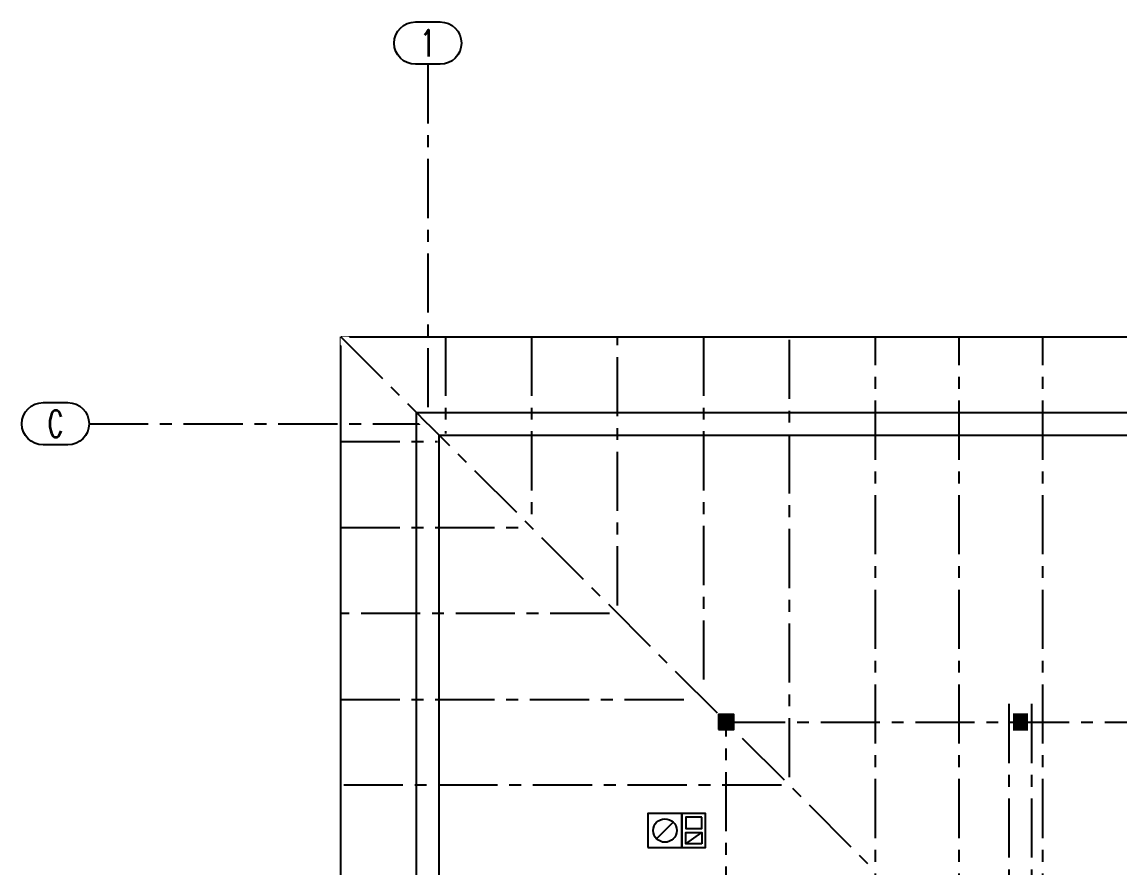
# Model space of a CAD drawing. Header units: millimetres. Extents: x -24587 to 37983, y -70862 to 338.
# Drawn here: x 17847 to 19006, y -61368 to -60475 of the extents above; entities that cross this region are included whole.
import ezdxf
from ezdxf.enums import TextEntityAlignment as Align

# ---------------------------------------------------------------- set-up
doc = ezdxf.new("R2010")
doc.units = ezdxf.units.MM
doc.header["$LTSCALE"] = 50
doc.set_wipeout_variables(frame=1)
doc.linetypes.add('CENTER', pattern=[2, 1.25, -0.25, 0.25, -0.25])
for name, color, linetype in [('A-URZADZENIA', 93, 'Continuous'), ('K-CIENKIE', 8, 'Continuous'), ('K-DREWNO', 33, 'Continuous'), ('K-DREWNO_OSIE', 8, 'CENTER'), ('K-OSIE', 9, 'CENTER'), ('K-TEXT 2.4mm', 71, 'Continuous'), ('K-TEXT 2.8mm', 101, 'Continuous'), ('K-WYMIARY', 1, 'Continuous')]:
    doc.layers.add(name, color=color, linetype=linetype)
doc.styles.add('text 2.8mm', font='romans.shx', dxfattribs={"width": 0.65})

# ---------------------------------------------------------------- blocks, each defined once
blk = doc.blocks.new('A$C650043E8-flat-1')
at = {"layer": 'A-URZADZENIA'}
for points in [[(-12.5, 18), (-12.5, -18), (12.5, -18), (12.5, 18)], [(8.5, 14), (-8.5, 14), (-8.5, 2), (8.5, 2)], [(8.5, -14), (-8.5, -14), (-8.5, -2), (8.5, -2)]]:
    blk.add_lwpolyline(points, close=True, dxfattribs=at)
blk = doc.blocks.new('A$C0BFB608B-flat-1')
at = {"layer": 'A-URZADZENIA'}
h = blk.add_hatch(dxfattribs=at)
h.set_pattern_fill('ACET-2D-ANSI31', color=256, scale=8, angle=180)
h.set_pattern_definition([(225, (-18526.026, 61329.855), (17.960512, -17.960512), [])])
h.paths.add_polyline_path([(-8.8, -8.8, 0.198912), (0, -12.4, 0.668179), (8.8, 8.8)])
blk.add_lwpolyline([(-18, -18), (18, -18), (18, 18), (-18, 18)], close=True, dxfattribs=at)
blk.add_lwpolyline([(-8.8, -8.8), (8.8, 8.8)], dxfattribs=at)
blk.add_circle((0, 0), 12.4, dxfattribs=at)
blk = doc.blocks.new('A$C76aa7286-flat-10')
at = {"layer": 'K-DREWNO'}
h = blk.add_hatch(dxfattribs=at)
h.set_pattern_fill('ACET-2D-ANGLE', color=256, scale=0.1)
h.set_pattern_definition([(1e-29, (-18901.7598, 61215.1885), (4e-17, 0.6985), [0.508, -0.1905]), (90, (-18901.7598, 61215.1885), (-0.6985, 9e-17), [0.508, -0.1905])])
h.paths.add_polyline_path([(8, 8), (-8, 8), (-8, -8), (8, -8)])
blk.add_lwpolyline([(-8, -8), (8, -8), (8, 8), (-8, 8)], close=True, dxfattribs=at)
blk = doc.blocks.new('A$C76aa7286-flat-12')
h = blk.add_hatch()
h.set_pattern_fill('ACET-2D-ANGLE', color=256, scale=0.1)
h.set_pattern_definition([(360, (-18590.6931, 61215.1885), (4e-17, 0.6985), [0.508, -0.1905]), (90, (-18590.6931, 61215.1885), (-0.6985, 9e-17), [0.508, -0.1905])])
h.paths.add_polyline_path([(8, 8), (-8, 8), (-8, -8), (8, -8)])
blk.add_lwpolyline([(-8, -8), (8, -8), (8, 8), (-8, 8)], close=True)
blk = doc.blocks.new('A$Cf7a2d33d-flat-1')
at = {"layer": 'K-OSIE'}
for points in [[(0, 380), (0, -1260.9)], [(-358, 0), (2628.1, 0)]]:
    blk.add_lwpolyline(points, dxfattribs=at)
at = {"layer": 'K-TEXT 2.4mm'}
for points in [[(-13.1, 380, -1), (-13.1, 424.8), (13.1, 424.8, -1), (13.1, 380)], [(-406.5, -22.4, -1), (-406.5, 22.4), (-380.3, 22.4, -1), (-380.3, -22.4)]]:
    blk.add_lwpolyline(points, format="xyb", close=True, dxfattribs=at)
at = {"layer": 'K-TEXT 2.8mm', "style": 'text 2.8mm', "width": 0.65}
for s, p in [('1', (0, 402.4)), ('C', (-393.4, 0))]:
    blk.add_text(s, height=28, dxfattribs=at).set_placement(p, align=Align.MIDDLE_CENTER)

msp = doc.modelspace()

# ---------------------------------------------------------------- linework, layer by layer
at = {"layer": 'A-URZADZENIA'}
msp.add_line((18548.026, -61343.855), (18565.026, -61331.855), dxfattribs=at)

# ---------------------------------------------------------------- block references
at = {"layer": 'K-WYMIARY'}
for name, p in [('A$C0BFB608B-flat-1', (18526.026, -61329.855)), ('A$C650043E8-flat-1', (18556.526, -61329.855))]:
    msp.add_blockref(name, p, dxfattribs=at)

# ---------------------------------------------------------------- wipeouts: each hides what was drawn before it
for points in [[(18290.193, -60807.855), (18298.193, -60807.855), (18298.193, -60914.203), (18290.193, -60906.203)], [(18389.026, -61005.037), (18389.026, -60807.855), (18381.026, -60807.855), (18381.026, -60997.037)], [(18479.86, -60807.855), (18471.86, -60807.855), (18471.86, -61087.87), (18479.86, -61095.87)], [(18570.693, -61186.703), (18562.693, -61178.703), (18562.693, -60807.855), (18570.693, -60807.855)], [(18653.526, -60807.855), (18661.526, -60807.855), (18661.526, -61277.537), (18653.526, -61269.537)], [(18744.36, -60807.855), (18752.36, -60807.855), (18752.36, -61368.37), (18744.36, -61360.37)], [(18840.931, -60807.855), (18832.931, -60807.855), (18832.931, -61372.855), (18840.931, -61372.855)], [(18929.503, -60807.855), (18921.503, -60807.855), (18921.503, -61372.855), (18929.503, -61372.855)]]:
    msp.add_wipeout(points).dxf.layer = 'K-DREWNO'

# ---------------------------------------------------------------- next in the draw order: wipeouts: each hides what was drawn before it
for points in [[(18744.36, -60807.855), (18752.36, -60807.855), (18752.36, -61368.37), (18744.36, -61360.37)], [(18183.36, -60914.689), (18183.36, -60922.689), (18289.708, -60922.689), (18281.708, -60914.689)], [(18380.541, -61013.522), (18183.36, -61013.522), (18183.36, -61005.522), (18372.541, -61005.522)], [(18183.36, -61104.355), (18183.36, -61096.355), (18463.375, -61096.355), (18471.375, -61104.355)], [(18562.208, -61195.189), (18554.208, -61187.189), (18183.36, -61187.189), (18183.36, -61195.189)], [(18183.36, -61278.022), (18183.36, -61286.022), (18653.041, -61286.022), (18645.041, -61278.022)]]:
    msp.add_wipeout(points).dxf.layer = 'K-DREWNO'

# ---------------------------------------------------------------- next in the draw order: wipeouts: each hides what was drawn before it
msp.add_wipeout([(18744.36, -60807.855), (18752.36, -60807.855), (18752.36, -61368.37), (18744.36, -61360.37)]).dxf.layer = 'K-DREWNO'

# ---------------------------------------------------------------- next in the draw order: wipeouts: each hides what was drawn before it
msp.add_wipeout([(18744.36, -60807.855), (18752.36, -60807.855), (18752.36, -61368.37), (18744.36, -61360.37)]).dxf.layer = 'K-DREWNO'

# ---------------------------------------------------------------- next in the draw order: wipeouts: each hides what was drawn before it
msp.add_wipeout([(18744.36, -60807.855), (18752.36, -60807.855), (18752.36, -61368.37), (18744.36, -61360.37)]).dxf.layer = 'K-DREWNO'

# ---------------------------------------------------------------- next in the draw order: wipeouts: each hides what was drawn before it
msp.add_wipeout([(18744.36, -60807.855), (18752.36, -60807.855), (18752.36, -61368.37), (18744.36, -61360.37)]).dxf.layer = 'K-DREWNO'

# ---------------------------------------------------------------- next in the draw order: wipeouts: each hides what was drawn before it
msp.add_wipeout([(18744.36, -60807.855), (18752.36, -60807.855), (18752.36, -61368.37), (18744.36, -61360.37)]).dxf.layer = 'K-DREWNO'

# ---------------------------------------------------------------- next in the draw order: wipeouts: each hides what was drawn before it
msp.add_wipeout([(18744.36, -60807.855), (18752.36, -60807.855), (18752.36, -61368.37), (18744.36, -61360.37)]).dxf.layer = 'K-DREWNO'

# ---------------------------------------------------------------- next in the draw order: wipeouts: each hides what was drawn before it
msp.add_wipeout([(18744.36, -60807.855), (18752.36, -60807.855), (18752.36, -61368.37), (18744.36, -61360.37)]).dxf.layer = 'K-DREWNO'

# ---------------------------------------------------------------- next in the draw order: wipeouts: each hides what was drawn before it
msp.add_wipeout([(18744.36, -60807.855), (18752.36, -60807.855), (18752.36, -61368.37), (18744.36, -61360.37)]).dxf.layer = 'K-DREWNO'

# ---------------------------------------------------------------- next in the draw order: wipeouts: each hides what was drawn before it
msp.add_wipeout([(18744.36, -60807.855), (18752.36, -60807.855), (18752.36, -61368.37), (18744.36, -61360.37)]).dxf.layer = 'K-DREWNO'

# ---------------------------------------------------------------- next in the draw order: wipeouts: each hides what was drawn before it
msp.add_wipeout([(18744.36, -60807.855), (18752.36, -60807.855), (18752.36, -61368.37), (18744.36, -61360.37)]).dxf.layer = 'K-DREWNO'

# ---------------------------------------------------------------- next in the draw order: wipeouts: each hides what was drawn before it
msp.add_wipeout([(18744.36, -60807.855), (18752.36, -60807.855), (18752.36, -61368.37), (18744.36, -61360.37)]).dxf.layer = 'K-DREWNO'

# ---------------------------------------------------------------- next in the draw order: wipeouts: each hides what was drawn before it
msp.add_wipeout([(18744.36, -60807.855), (18752.36, -60807.855), (18752.36, -61368.37), (18744.36, -61360.37)]).dxf.layer = 'K-DREWNO'

# ---------------------------------------------------------------- next in the draw order: wipeouts: each hides what was drawn before it
msp.add_wipeout([(18744.36, -60807.855), (18752.36, -60807.855), (18752.36, -61368.37), (18744.36, -61360.37)]).dxf.layer = 'K-DREWNO'

# ---------------------------------------------------------------- next in the draw order: wipeouts: each hides what was drawn before it
msp.add_wipeout([(18744.36, -60807.855), (18752.36, -60807.855), (18752.36, -61368.37), (18744.36, -61360.37)]).dxf.layer = 'K-DREWNO'

# ---------------------------------------------------------------- next in the draw order: wipeouts: each hides what was drawn before it
msp.add_wipeout([(18744.36, -60807.855), (18752.36, -60807.855), (18752.36, -61368.37), (18744.36, -61360.37)]).dxf.layer = 'K-DREWNO'

# ---------------------------------------------------------------- next in the draw order: wipeouts: each hides what was drawn before it
msp.add_wipeout([(18744.36, -60807.855), (18752.36, -60807.855), (18752.36, -61368.37), (18744.36, -61360.37)]).dxf.layer = 'K-DREWNO'

# ---------------------------------------------------------------- next in the draw order: wipeouts: each hides what was drawn before it
msp.add_wipeout([(18744.36, -60807.855), (18752.36, -60807.855), (18752.36, -61368.37), (18744.36, -61360.37)]).dxf.layer = 'K-DREWNO'

# ---------------------------------------------------------------- next in the draw order: wipeouts: each hides what was drawn before it
msp.add_wipeout([(18744.36, -60807.855), (18752.36, -60807.855), (18752.36, -61368.37), (18744.36, -61360.37)]).dxf.layer = 'K-DREWNO'

# ---------------------------------------------------------------- next in the draw order: wipeouts: each hides what was drawn before it
msp.add_wipeout([(18744.36, -60807.855), (18752.36, -60807.855), (18752.36, -61368.37), (18744.36, -61360.37)]).dxf.layer = 'K-DREWNO'

# ---------------------------------------------------------------- next in the draw order: wipeouts: each hides what was drawn before it
msp.add_wipeout([(18744.36, -60807.855), (18752.36, -60807.855), (18752.36, -61368.37), (18744.36, -61360.37)]).dxf.layer = 'K-DREWNO'

# ---------------------------------------------------------------- next in the draw order: wipeouts: each hides what was drawn before it
msp.add_wipeout([(18744.36, -60807.855), (18752.36, -60807.855), (18752.36, -61368.37), (18744.36, -61360.37)]).dxf.layer = 'K-DREWNO'

# ---------------------------------------------------------------- next in the draw order: wipeouts: each hides what was drawn before it
msp.add_wipeout([(18744.36, -60807.855), (18752.36, -60807.855), (18752.36, -61368.37), (18744.36, -61360.37)]).dxf.layer = 'K-DREWNO'

# ---------------------------------------------------------------- next in the draw order: wipeouts: each hides what was drawn before it
msp.add_wipeout([(18744.36, -60807.855), (18752.36, -60807.855), (18752.36, -61368.37), (18744.36, -61360.37)]).dxf.layer = 'K-DREWNO'

# ---------------------------------------------------------------- next in the draw order: wipeouts: each hides what was drawn before it
msp.add_wipeout([(18744.36, -60807.855), (18752.36, -60807.855), (18752.36, -61368.37), (18744.36, -61360.37)]).dxf.layer = 'K-DREWNO'

# ---------------------------------------------------------------- next in the draw order: wipeouts: each hides what was drawn before it
msp.add_wipeout([(18744.36, -60807.855), (18752.36, -60807.855), (18752.36, -61368.37), (18744.36, -61360.37)]).dxf.layer = 'K-DREWNO'

# ---------------------------------------------------------------- next in the draw order: wipeouts: each hides what was drawn before it
msp.add_wipeout([(18744.36, -60807.855), (18752.36, -60807.855), (18752.36, -61368.37), (18744.36, -61360.37)]).dxf.layer = 'K-DREWNO'

# ---------------------------------------------------------------- next in the draw order: wipeouts: each hides what was drawn before it
msp.add_wipeout([(18744.36, -60807.855), (18752.36, -60807.855), (18752.36, -61368.37), (18744.36, -61360.37)]).dxf.layer = 'K-DREWNO'

# ---------------------------------------------------------------- next in the draw order: wipeouts: each hides what was drawn before it
msp.add_wipeout([(18744.36, -60807.855), (18752.36, -60807.855), (18752.36, -61368.37), (18744.36, -61360.37)]).dxf.layer = 'K-DREWNO'

# ---------------------------------------------------------------- next in the draw order: wipeouts: each hides what was drawn before it
msp.add_wipeout([(18744.36, -60807.855), (18752.36, -60807.855), (18752.36, -61368.37), (18744.36, -61360.37)]).dxf.layer = 'K-DREWNO'

# ---------------------------------------------------------------- next in the draw order: wipeouts: each hides what was drawn before it
msp.add_wipeout([(18744.36, -60807.855), (18752.36, -60807.855), (18752.36, -61368.37), (18744.36, -61360.37)]).dxf.layer = 'K-DREWNO'

# ---------------------------------------------------------------- next in the draw order: wipeouts: each hides what was drawn before it
msp.add_wipeout([(18744.36, -60807.855), (18752.36, -60807.855), (18752.36, -61368.37), (18744.36, -61360.37)]).dxf.layer = 'K-DREWNO'

# ---------------------------------------------------------------- next in the draw order: wipeouts: each hides what was drawn before it
msp.add_wipeout([(18744.36, -60807.855), (18752.36, -60807.855), (18752.36, -61368.37), (18744.36, -61360.37)]).dxf.layer = 'K-DREWNO'

# ---------------------------------------------------------------- next in the draw order: wipeouts: each hides what was drawn before it
msp.add_wipeout([(18744.36, -60807.855), (18752.36, -60807.855), (18752.36, -61368.37), (18744.36, -61360.37)]).dxf.layer = 'K-DREWNO'

# ---------------------------------------------------------------- next in the draw order: wipeouts: each hides what was drawn before it
msp.add_wipeout([(18744.36, -60807.855), (18752.36, -60807.855), (18752.36, -61368.37), (18744.36, -61360.37)]).dxf.layer = 'K-DREWNO'

# ---------------------------------------------------------------- next in the draw order: wipeouts: each hides what was drawn before it
msp.add_wipeout([(18744.36, -60807.855), (18752.36, -60807.855), (18752.36, -61368.37), (18744.36, -61360.37)]).dxf.layer = 'K-DREWNO'

# ---------------------------------------------------------------- next in the draw order: wipeouts: each hides what was drawn before it
msp.add_wipeout([(18744.36, -60807.855), (18752.36, -60807.855), (18752.36, -61368.37), (18744.36, -61360.37)]).dxf.layer = 'K-DREWNO'

# ---------------------------------------------------------------- next in the draw order: wipeouts: each hides what was drawn before it
msp.add_wipeout([(18744.36, -60807.855), (18752.36, -60807.855), (18752.36, -61368.37), (18744.36, -61360.37)]).dxf.layer = 'K-DREWNO'

# ---------------------------------------------------------------- next in the draw order: wipeouts: each hides what was drawn before it
msp.add_wipeout([(18744.36, -60807.855), (18752.36, -60807.855), (18752.36, -61368.37), (18744.36, -61360.37)]).dxf.layer = 'K-DREWNO'

# ---------------------------------------------------------------- next in the draw order: wipeouts: each hides what was drawn before it
msp.add_wipeout([(18744.36, -60807.855), (18752.36, -60807.855), (18752.36, -61368.37), (18744.36, -61360.37)]).dxf.layer = 'K-DREWNO'

# ---------------------------------------------------------------- next in the draw order: wipeouts: each hides what was drawn before it
msp.add_wipeout([(18744.36, -60807.855), (18752.36, -60807.855), (18752.36, -61368.37), (18744.36, -61360.37)]).dxf.layer = 'K-DREWNO'

# ---------------------------------------------------------------- next in the draw order: wipeouts: each hides what was drawn before it
msp.add_wipeout([(18744.36, -60807.855), (18752.36, -60807.855), (18752.36, -61368.37), (18744.36, -61360.37)]).dxf.layer = 'K-DREWNO'

# ---------------------------------------------------------------- next in the draw order: wipeouts: each hides what was drawn before it
msp.add_wipeout([(18744.36, -60807.855), (18752.36, -60807.855), (18752.36, -61368.37), (18744.36, -61360.37)]).dxf.layer = 'K-DREWNO'

# ---------------------------------------------------------------- next in the draw order: wipeouts: each hides what was drawn before it
msp.add_wipeout([(18744.36, -60807.855), (18752.36, -60807.855), (18752.36, -61368.37), (18744.36, -61360.37)]).dxf.layer = 'K-DREWNO'

# ---------------------------------------------------------------- next in the draw order: wipeouts: each hides what was drawn before it
msp.add_wipeout([(18744.36, -60807.855), (18752.36, -60807.855), (18752.36, -61368.37), (18744.36, -61360.37)]).dxf.layer = 'K-DREWNO'

# ---------------------------------------------------------------- next in the draw order: wipeouts: each hides what was drawn before it
msp.add_wipeout([(18744.36, -60807.855), (18752.36, -60807.855), (18752.36, -61368.37), (18744.36, -61360.37)]).dxf.layer = 'K-DREWNO'

# ---------------------------------------------------------------- next in the draw order: wipeouts: each hides what was drawn before it
msp.add_wipeout([(18744.36, -60807.855), (18752.36, -60807.855), (18752.36, -61368.37), (18744.36, -61360.37)]).dxf.layer = 'K-DREWNO'

# ---------------------------------------------------------------- next in the draw order: wipeouts: each hides what was drawn before it
msp.add_wipeout([(18744.36, -60807.855), (18752.36, -60807.855), (18752.36, -61368.37), (18744.36, -61360.37)]).dxf.layer = 'K-DREWNO'

# ---------------------------------------------------------------- next in the draw order: wipeouts: each hides what was drawn before it
msp.add_wipeout([(18744.36, -60807.855), (18752.36, -60807.855), (18752.36, -61368.37), (18744.36, -61360.37)]).dxf.layer = 'K-DREWNO'

# ---------------------------------------------------------------- next in the draw order: wipeouts: each hides what was drawn before it
msp.add_wipeout([(18744.36, -60807.855), (18752.36, -60807.855), (18752.36, -61368.37), (18744.36, -61360.37)]).dxf.layer = 'K-DREWNO'

# ---------------------------------------------------------------- next in the draw order: wipeouts: each hides what was drawn before it
msp.add_wipeout([(18744.36, -60807.855), (18752.36, -60807.855), (18752.36, -61368.37), (18744.36, -61360.37)]).dxf.layer = 'K-DREWNO'

# ---------------------------------------------------------------- next in the draw order: wipeouts: each hides what was drawn before it
msp.add_wipeout([(18744.36, -60807.855), (18752.36, -60807.855), (18752.36, -61368.37), (18744.36, -61360.37)]).dxf.layer = 'K-DREWNO'

# ---------------------------------------------------------------- next in the draw order: wipeouts: each hides what was drawn before it
msp.add_wipeout([(18744.36, -60807.855), (18752.36, -60807.855), (18752.36, -61368.37), (18744.36, -61360.37)]).dxf.layer = 'K-DREWNO'

# ---------------------------------------------------------------- next in the draw order: wipeouts: each hides what was drawn before it
msp.add_wipeout([(18744.36, -60807.855), (18752.36, -60807.855), (18752.36, -61368.37), (18744.36, -61360.37)]).dxf.layer = 'K-DREWNO'

# ---------------------------------------------------------------- next in the draw order: wipeouts: each hides what was drawn before it
msp.add_wipeout([(18744.36, -60807.855), (18752.36, -60807.855), (18752.36, -61368.37), (18744.36, -61360.37)]).dxf.layer = 'K-DREWNO'

# ---------------------------------------------------------------- next in the draw order: wipeouts: each hides what was drawn before it
msp.add_wipeout([(18744.36, -60807.855), (18752.36, -60807.855), (18752.36, -61368.37), (18744.36, -61360.37)]).dxf.layer = 'K-DREWNO'

# ---------------------------------------------------------------- next in the draw order: wipeouts: each hides what was drawn before it
msp.add_wipeout([(18744.36, -60807.855), (18752.36, -60807.855), (18752.36, -61368.37), (18744.36, -61360.37)]).dxf.layer = 'K-DREWNO'

# ---------------------------------------------------------------- next in the draw order: wipeouts: each hides what was drawn before it
msp.add_wipeout([(18744.36, -60807.855), (18752.36, -60807.855), (18752.36, -61368.37), (18744.36, -61360.37)]).dxf.layer = 'K-DREWNO'

# ---------------------------------------------------------------- next in the draw order: wipeouts: each hides what was drawn before it
msp.add_wipeout([(18744.36, -60807.855), (18752.36, -60807.855), (18752.36, -61368.37), (18744.36, -61360.37)]).dxf.layer = 'K-DREWNO'

# ---------------------------------------------------------------- next in the draw order: wipeouts: each hides what was drawn before it
msp.add_wipeout([(18744.36, -60807.855), (18752.36, -60807.855), (18752.36, -61368.37), (18744.36, -61360.37)]).dxf.layer = 'K-DREWNO'

# ---------------------------------------------------------------- next in the draw order: wipeouts: each hides what was drawn before it
msp.add_wipeout([(18744.36, -60807.855), (18752.36, -60807.855), (18752.36, -61368.37), (18744.36, -61360.37)]).dxf.layer = 'K-DREWNO'

# ---------------------------------------------------------------- next in the draw order: wipeouts: each hides what was drawn before it
msp.add_wipeout([(18744.36, -60807.855), (18752.36, -60807.855), (18752.36, -61368.37), (18744.36, -61360.37)]).dxf.layer = 'K-DREWNO'

# ---------------------------------------------------------------- next in the draw order: wipeouts: each hides what was drawn before it
msp.add_wipeout([(18744.36, -60807.855), (18752.36, -60807.855), (18752.36, -61368.37), (18744.36, -61360.37)]).dxf.layer = 'K-DREWNO'

# ---------------------------------------------------------------- next in the draw order: wipeouts: each hides what was drawn before it
msp.add_wipeout([(18744.36, -60807.855), (18752.36, -60807.855), (18752.36, -61368.37), (18744.36, -61360.37)]).dxf.layer = 'K-DREWNO'

# ---------------------------------------------------------------- next in the draw order: wipeouts: each hides what was drawn before it
msp.add_wipeout([(18744.36, -60807.855), (18752.36, -60807.855), (18752.36, -61368.37), (18744.36, -61360.37)]).dxf.layer = 'K-DREWNO'

# ---------------------------------------------------------------- next in the draw order: wipeouts: each hides what was drawn before it
msp.add_wipeout([(18744.36, -60807.855), (18752.36, -60807.855), (18752.36, -61368.37), (18744.36, -61360.37)]).dxf.layer = 'K-DREWNO'

# ---------------------------------------------------------------- next in the draw order: wipeouts: each hides what was drawn before it
msp.add_wipeout([(18744.36, -60807.855), (18752.36, -60807.855), (18752.36, -61368.37), (18744.36, -61360.37)]).dxf.layer = 'K-DREWNO'

# ---------------------------------------------------------------- next in the draw order: wipeouts: each hides what was drawn before it
msp.add_wipeout([(18744.36, -60807.855), (18752.36, -60807.855), (18752.36, -61368.37), (18744.36, -61360.37)]).dxf.layer = 'K-DREWNO'

# ---------------------------------------------------------------- next in the draw order: wipeouts: each hides what was drawn before it
msp.add_wipeout([(18744.36, -60807.855), (18752.36, -60807.855), (18752.36, -61368.37), (18744.36, -61360.37)]).dxf.layer = 'K-DREWNO'

# ---------------------------------------------------------------- next in the draw order: wipeouts: each hides what was drawn before it
msp.add_wipeout([(18744.36, -60807.855), (18752.36, -60807.855), (18752.36, -61368.37), (18744.36, -61360.37)]).dxf.layer = 'K-DREWNO'

# ---------------------------------------------------------------- next in the draw order: wipeouts: each hides what was drawn before it
msp.add_wipeout([(18744.36, -60807.855), (18752.36, -60807.855), (18752.36, -61368.37), (18744.36, -61360.37)]).dxf.layer = 'K-DREWNO'

# ---------------------------------------------------------------- next in the draw order: wipeouts: each hides what was drawn before it
msp.add_wipeout([(18744.36, -60807.855), (18752.36, -60807.855), (18752.36, -61368.37), (18744.36, -61360.37)]).dxf.layer = 'K-DREWNO'

# ---------------------------------------------------------------- next in the draw order: wipeouts: each hides what was drawn before it
msp.add_wipeout([(18744.36, -60807.855), (18752.36, -60807.855), (18752.36, -61368.37), (18744.36, -61360.37)]).dxf.layer = 'K-DREWNO'

# ---------------------------------------------------------------- next in the draw order: wipeouts: each hides what was drawn before it
msp.add_wipeout([(18744.36, -60807.855), (18752.36, -60807.855), (18752.36, -61368.37), (18744.36, -61360.37)]).dxf.layer = 'K-DREWNO'

# ---------------------------------------------------------------- next in the draw order: wipeouts: each hides what was drawn before it
msp.add_wipeout([(18744.36, -60807.855), (18752.36, -60807.855), (18752.36, -61368.37), (18744.36, -61360.37)]).dxf.layer = 'K-DREWNO'

# ---------------------------------------------------------------- next in the draw order: wipeouts: each hides what was drawn before it
msp.add_wipeout([(18744.36, -60807.855), (18752.36, -60807.855), (18752.36, -61368.37), (18744.36, -61360.37)]).dxf.layer = 'K-DREWNO'

# ---------------------------------------------------------------- next in the draw order: wipeouts: each hides what was drawn before it
msp.add_wipeout([(18744.36, -60807.855), (18752.36, -60807.855), (18752.36, -61368.37), (18744.36, -61360.37)]).dxf.layer = 'K-DREWNO'

# ---------------------------------------------------------------- next in the draw order: wipeouts: each hides what was drawn before it
msp.add_wipeout([(18744.36, -60807.855), (18752.36, -60807.855), (18752.36, -61368.37), (18744.36, -61360.37)]).dxf.layer = 'K-DREWNO'

# ---------------------------------------------------------------- next in the draw order: wipeouts: each hides what was drawn before it
msp.add_wipeout([(18744.36, -60807.855), (18752.36, -60807.855), (18752.36, -61368.37), (18744.36, -61360.37)]).dxf.layer = 'K-DREWNO'

# ---------------------------------------------------------------- next in the draw order: wipeouts: each hides what was drawn before it
msp.add_wipeout([(18744.36, -60807.855), (18752.36, -60807.855), (18752.36, -61368.37), (18744.36, -61360.37)]).dxf.layer = 'K-DREWNO'

# ---------------------------------------------------------------- next in the draw order: wipeouts: each hides what was drawn before it
msp.add_wipeout([(18744.36, -60807.855), (18752.36, -60807.855), (18752.36, -61368.37), (18744.36, -61360.37)]).dxf.layer = 'K-DREWNO'

# ---------------------------------------------------------------- next in the draw order: wipeouts: each hides what was drawn before it
msp.add_wipeout([(18744.36, -60807.855), (18752.36, -60807.855), (18752.36, -61368.37), (18744.36, -61360.37)]).dxf.layer = 'K-DREWNO'

# ---------------------------------------------------------------- next in the draw order: wipeouts: each hides what was drawn before it
msp.add_wipeout([(18744.36, -60807.855), (18752.36, -60807.855), (18752.36, -61368.37), (18744.36, -61360.37)]).dxf.layer = 'K-DREWNO'

# ---------------------------------------------------------------- next in the draw order: wipeouts: each hides what was drawn before it
msp.add_wipeout([(18744.36, -60807.855), (18752.36, -60807.855), (18752.36, -61368.37), (18744.36, -61360.37)]).dxf.layer = 'K-DREWNO'

# ---------------------------------------------------------------- next in the draw order: wipeouts: each hides what was drawn before it
msp.add_wipeout([(18744.36, -60807.855), (18752.36, -60807.855), (18752.36, -61368.37), (18744.36, -61360.37)]).dxf.layer = 'K-DREWNO'

# ---------------------------------------------------------------- next in the draw order: wipeouts: each hides what was drawn before it
msp.add_wipeout([(18744.36, -60807.855), (18752.36, -60807.855), (18752.36, -61368.37), (18744.36, -61360.37)]).dxf.layer = 'K-DREWNO'

# ---------------------------------------------------------------- next in the draw order: wipeouts: each hides what was drawn before it
msp.add_wipeout([(18744.36, -60807.855), (18752.36, -60807.855), (18752.36, -61368.37), (18744.36, -61360.37)]).dxf.layer = 'K-DREWNO'

# ---------------------------------------------------------------- next in the draw order: wipeouts: each hides what was drawn before it
msp.add_wipeout([(18744.36, -60807.855), (18752.36, -60807.855), (18752.36, -61368.37), (18744.36, -61360.37)]).dxf.layer = 'K-DREWNO'

# ---------------------------------------------------------------- next in the draw order: wipeouts: each hides what was drawn before it
msp.add_wipeout([(18744.36, -60807.855), (18752.36, -60807.855), (18752.36, -61368.37), (18744.36, -61360.37)]).dxf.layer = 'K-DREWNO'

# ---------------------------------------------------------------- next in the draw order: linework, layer by layer
at = {"layer": 'K-DREWNO'}
msp.add_lwpolyline([(18183.36, -60807.855), (20553.36, -60807.855), (20553.36, -61937.855), (18183.36, -61937.855)], close=True, dxfattribs=at)

# ---------------------------------------------------------------- next in the draw order: wipeouts: each hides what was drawn before it
msp.add_wipeout([(18582.693, -61207.189), (18582.693, -61538.522), (18598.693, -61538.522), (18598.693, -61207.189)]).dxf.layer = 'K-DREWNO'

# ---------------------------------------------------------------- next in the draw order: wipeouts: each hides what was drawn before it
msp.add_wipeout([(18598.693, -61207.189), (20138.026, -61207.189), (20138.026, -61223.189), (18598.693, -61223.189)]).dxf.layer = 'K-DREWNO'

# ---------------------------------------------------------------- next in the draw order: block references
msp.add_blockref('A$C76aa7286-flat-10', (18901.76, -61215.189), dxfattribs=at)
at = {"layer": 'K-WYMIARY'}
msp.add_blockref('A$Cf7a2d33d-flat-1', (18275.36, -60899.855), dxfattribs=at)

# ---------------------------------------------------------------- next in the draw order: wipeouts: each hides what was drawn before it
for points in [[(18183.36, -60807.855), (18191.845, -60807.855), (18756.845, -61372.855), (18739.875, -61372.855), (18183.36, -60816.34)], [(18893.76, -61187.189), (18885.76, -61187.189), (18885.76, -61558.522), (18893.76, -61558.522)], [(18909.76, -61187.189), (18917.76, -61187.189), (18917.76, -61558.522), (18909.76, -61558.522)]]:
    msp.add_wipeout(points).dxf.layer = 'K-DREWNO'

# ---------------------------------------------------------------- next in the draw order: block references
at = {"layer": 'K-DREWNO'}
msp.add_blockref('A$C76aa7286-flat-12', (18590.693, -61215.189), dxfattribs=at)

# ---------------------------------------------------------------- next in the draw order: wipeouts: each hides what was drawn before it
for points in [[(18283.36, -60891.855), (20453.36, -60891.855), (20453.36, -60907.855), (18283.36, -60907.855)], [(18801.836, -61211.189), (18801.836, -61219.189), (18893.76, -61219.189), (18893.76, -61211.189)], [(19001.684, -61211.189), (19001.684, -61219.189), (18909.76, -61219.189), (18909.76, -61211.189)]]:
    msp.add_wipeout(points).dxf.layer = 'K-DREWNO'

# ---------------------------------------------------------------- next in the draw order: linework, layer by layer
at = {"layer": 'K-DREWNO_OSIE'}
for points in [[(18294.193, -60807.855), (18294.193, -60910.203)], [(18385.026, -60807.855), (18385.026, -61001.037)], [(18475.86, -61091.87), (18475.86, -60807.855)], [(18566.693, -60807.855), (18566.693, -61182.703)], [(18657.526, -61273.537), (18657.526, -60807.855)], [(18748.36, -61937.855), (18748.36, -60807.855)], [(18836.931, -61937.855), (18836.931, -60807.855)], [(18925.503, -61937.855), (18925.503, -60807.855)], [(18889.76, -61558.522), (18889.76, -61187.189)], [(18913.76, -61558.522), (18913.76, -61187.189)]]:
    msp.add_lwpolyline(points, dxfattribs=at)
msp.add_lwpolyline([(18590.693, -61215.189), (20146.026, -61215.189), (20146.026, -61530.522), (18590.693, -61530.522)], close=True, dxfattribs=at)

# ---------------------------------------------------------------- next in the draw order: wipeouts: each hides what was drawn before it
msp.add_wipeout([(18267.36, -60891.855), (18267.36, -61853.855), (18283.36, -61853.855), (18283.36, -60891.855)]).dxf.layer = 'K-DREWNO'

# ---------------------------------------------------------------- next in the draw order: linework, layer by layer
at = {"layer": 'K-CIENKIE'}
for points in [[(18263.36, -60887.855), (20473.36, -60887.855), (20473.36, -61857.855), (18263.36, -61857.855)], [(18287.36, -60911.855), (20449.36, -60911.855), (20449.36, -61833.855), (18287.36, -61833.855)]]:
    msp.add_lwpolyline(points, close=True, dxfattribs=at)
at = {"layer": 'K-DREWNO_OSIE'}
for points in [[(18183.36, -60807.855), (18748.36, -61372.855)], [(18183.36, -60918.689), (18285.708, -60918.689)], [(18183.36, -61009.522), (18376.541, -61009.522)], [(18467.375, -61100.355), (18183.36, -61100.355)], [(18183.36, -61191.189), (18558.208, -61191.189)], [(18649.041, -61282.022), (18183.36, -61282.022)]]:
    msp.add_lwpolyline(points, dxfattribs=at)

doc.saveas('drawing.dxf')
